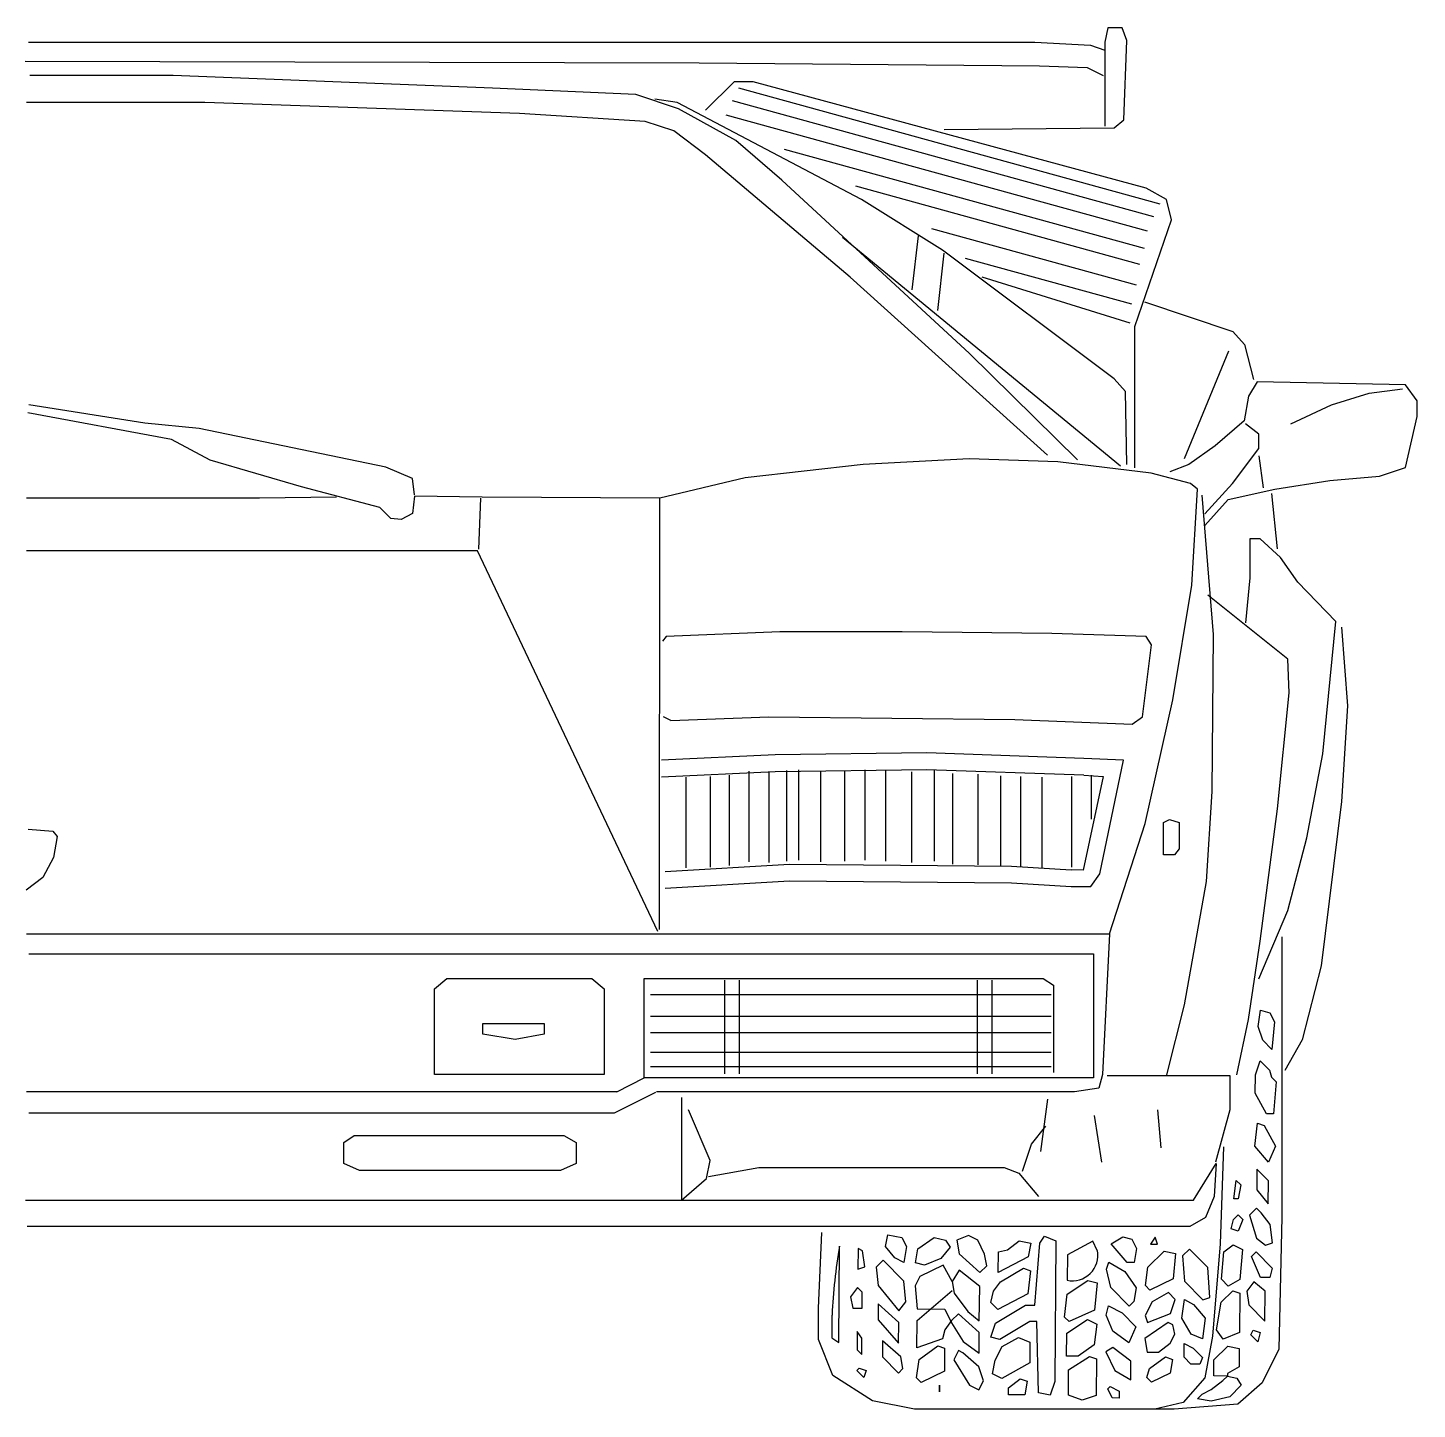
# Model space of a CAD drawing. Extents: x -0.06 to 2.14, y 0 to 1.09.
# Drawn here: x 1.042 to 2.137, y -0.001 to 1.088 of the extents above; entities that cross this region are included whole.
import ezdxf

# ---------------------------------------------------------------- set-up
doc = ezdxf.new("R2010")
doc.units = 0
doc.layers.get('0').update_dxf_attribs({"linetype": 'CONTINUOUS'})

msp = doc.modelspace()

# ---------------------------------------------------------------- linework, layer by layer
at = {"color": 0, "linetype": 'BYBLOCK'}
for p, q in [((1.8928, 1.088), (1.8903, 1.0767)), ((1.9041, 1.088), (1.8928, 1.088)), ((1.9078, 1.0779), (1.9041, 1.088)), ((1.0421, 1.0767), (1.8352, 1.0767)), ((1.8352, 1.0767), (1.879, 1.0742)), ((1.879, 1.0742), (1.8903, 1.0704)), ((1.8903, 1.0767), (1.8903, 1.0103)), ((1.9053, 1.0153), (1.9078, 1.0779)), ((1.0396, 1.0617), (1.5708, 1.0604)), ((1.5708, 1.0604), (1.8389, 1.0579)), ((1.8389, 1.0579), (1.8765, 1.0567)), ((1.8765, 1.0567), (1.889, 1.0504)), ((1.1561, 1.0504), (1.0433, 1.0504)), ((1.4079, 1.0404), (1.1561, 1.0504)), ((1.5207, 1.0354), (1.4079, 1.0404)), ((1.5984, 1.0454), (1.5758, 1.0229)), ((1.6134, 1.0454), (1.5984, 1.0454)), ((1.9341, 0.949), (1.6021, 1.0404)), ((1.9229, 0.9615), (1.6134, 1.0454)), ((1.5545, 1.0241), (1.5207, 1.0354)), ((1.5533, 1.0291), (1.5357, 1.0316)), ((1.9291, 0.939), (1.5971, 1.0304)), ((1.1811, 1.0291), (1.0406, 1.0291)), ((1.4292, 1.0203), (1.1811, 1.0291)), ((1.5282, 1.0141), (1.4292, 1.0203)), ((1.6986, 0.9527), (1.5533, 1.0291)), ((1.5996, 0.9991), (1.5545, 1.0241)), ((1.9241, 0.9277), (1.5921, 1.0191)), ((1.5507, 1.0066), (1.5282, 1.0141)), ((1.7637, 1.0078), (1.8978, 1.0091)), ((1.8978, 1.0091), (1.9053, 1.0153)), ((1.5758, 0.9878), (1.5507, 1.0066)), ((1.6359, 0.9678), (1.5996, 0.9991)), ((1.6898, 0.8914), (1.5758, 0.9878)), ((1.9216, 0.9139), (1.638, 0.992)), ((1.7838, 0.8313), (1.6359, 0.9678)), ((1.9179, 0.9014), (1.6941, 0.963)), ((1.7625, 0.9127), (1.6986, 0.9527)), ((1.9391, 0.9527), (1.9229, 0.9615)), ((1.9429, 0.9365), (1.9391, 0.9527)), ((1.9141, 0.8526), (1.9429, 0.9365)), ((1.9028, 0.7424), (1.6836, 0.9227)), ((1.7387, 0.8814), (1.7437, 0.9239)), ((1.9153, 0.8851), (1.7541, 0.9295)), ((1.7587, 0.8651), (1.7637, 0.9102)), ((1.8978, 0.8112), (1.7625, 0.9127)), ((1.9116, 0.8701), (1.7805, 0.9062)), ((1.8452, 0.7511), (1.6898, 0.8914)), ((1.9103, 0.8551), (1.7938, 0.8914)), ((1.9216, 0.872), (1.9912, 0.8485)), ((1.9141, 0.7411), (1.9141, 0.8526)), ((1.9912, 0.8485), (2.0004, 0.8383)), ((1.9533, 0.7483), (1.9881, 0.8332)), ((2.0004, 0.8383), (2.0076, 0.8107)), ((1.869, 0.7474), (1.7838, 0.8313)), ((1.9066, 0.8012), (1.8978, 0.8112)), ((1.9078, 0.7436), (1.9066, 0.8012)), ((2.0105, 0.8089), (2.0036, 0.7975)), ((2.1274, 0.8066), (2.0105, 0.8089)), ((2.069, 0.7906), (2.0988, 0.7998)), ((2.0988, 0.7998), (2.1251, 0.8032)), ((2.1366, 0.794), (2.1274, 0.8066)), ((1.1338, 0.7762), (1.0425, 0.7907)), ((2.0036, 0.7975), (2.0002, 0.778)), ((2.0369, 0.7757), (2.069, 0.7906)), ((2.1366, 0.7814), (2.1366, 0.794)), ((1.1548, 0.7633), (1.0417, 0.7843)), ((2.0002, 0.778), (1.9773, 0.7585)), ((2.1274, 0.7414), (2.1366, 0.7814)), ((1.1766, 0.7721), (1.1338, 0.7762)), ((1.3237, 0.7415), (1.1766, 0.7721)), ((2.0117, 0.7677), (2.0013, 0.7757)), ((2.0117, 0.7562), (2.0117, 0.7677)), ((1.1855, 0.7471), (1.1548, 0.7633)), ((1.9773, 0.7585), (1.9566, 0.7437)), ((1.991, 0.7288), (2.0117, 0.7562)), ((1.2574, 0.7261), (1.1855, 0.7471)), ((1.7836, 0.7482), (1.6999, 0.7437)), ((1.8535, 0.7459), (1.7836, 0.7482)), ((1.9268, 0.7368), (1.8535, 0.7459)), ((2.0117, 0.7505), (2.0151, 0.7253)), ((1.3447, 0.7326), (1.3237, 0.7415)), ((1.6999, 0.7437), (1.6071, 0.7333)), ((1.9578, 0.7288), (1.9268, 0.7368)), ((1.9566, 0.7437), (1.9417, 0.7379)), ((2.0678, 0.7311), (2.1068, 0.7345)), ((2.1068, 0.7345), (2.1274, 0.7414)), ((1.319, 0.7097), (1.2574, 0.7261)), ((1.3463, 0.7197), (1.3447, 0.7326)), ((1.6071, 0.7333), (1.5398, 0.7172)), ((1.9635, 0.7242), (1.9578, 0.7288)), ((1.9589, 0.6486), (1.9635, 0.7242)), ((1.9692, 0.7047), (1.991, 0.7288)), ((1.9876, 0.7162), (2.0243, 0.7242)), ((2.0243, 0.7242), (2.0678, 0.7311)), ((1.2243, 0.7172), (1.0406, 0.7172)), ((1.2849, 0.718), (1.2243, 0.7172)), ((1.3463, 0.7188), (1.3447, 0.7051)), ((1.3996, 0.718), (1.3463, 0.7188)), ((1.3972, 0.6769), (1.3988, 0.7172)), ((1.5398, 0.7172), (1.3996, 0.718)), ((1.5396, 0.377), (1.5398, 0.7172)), ((1.9761, 0.6096), (1.967, 0.7196)), ((1.9692, 0.6955), (1.9876, 0.7162)), ((2.0266, 0.6772), (2.022, 0.7207)), ((1.3277, 0.7011), (1.319, 0.7097)), ((1.3358, 0.7003), (1.3277, 0.7011)), ((1.3447, 0.7051), (1.3358, 0.7003)), ((2.0128, 0.6852), (2.0048, 0.6852)), ((2.0048, 0.6852), (2.0048, 0.6543)), ((2.0288, 0.6703), (2.0128, 0.6852)), ((1.396, 0.6755), (1.0406, 0.6755)), ((1.5382, 0.3756), (1.396, 0.6755)), ((2.0426, 0.6509), (2.0288, 0.6703)), ((1.944, 0.5581), (1.9589, 0.6486)), ((2.0048, 0.6543), (2.0013, 0.6188)), ((2.0724, 0.62), (2.0426, 0.6509)), ((2.0346, 0.5902), (1.9715, 0.6406)), ((2.0621, 0.5157), (2.0724, 0.62)), ((2.077, 0.6154), (2.0816, 0.5535)), ((1.5447, 0.6082), (1.5418, 0.6045)), ((1.6343, 0.6118), (1.5447, 0.6082)), ((1.7306, 0.6118), (1.6343, 0.6118)), ((1.8486, 0.6104), (1.7306, 0.6118)), ((1.923, 0.6082), (1.8486, 0.6104)), ((1.9273, 0.6016), (1.923, 0.6082)), ((1.975, 0.4859), (1.9761, 0.6096)), ((1.9201, 0.5448), (1.9273, 0.6016)), ((2.0357, 0.5638), (2.0346, 0.5902)), ((2.0266, 0.4722), (2.0357, 0.5638)), ((1.9223, 0.4607), (1.944, 0.5581)), ((2.0816, 0.5535), (2.077, 0.4779)), ((1.5483, 0.5419), (1.5425, 0.5448)), ((1.5483, 0.5419), (1.6256, 0.5448)), ((1.6256, 0.5448), (1.8195, 0.5426)), ((1.8195, 0.5426), (1.912, 0.539)), ((1.912, 0.539), (1.9201, 0.5448)), ((1.6306, 0.5149), (1.541, 0.5106)), ((1.7501, 0.5163), (1.6306, 0.5149)), ((1.8738, 0.512), (1.7501, 0.5163)), ((2.0495, 0.4493), (2.0621, 0.5157)), ((1.9051, 0.5106), (1.8738, 0.512)), ((1.8866, 0.4211), (1.9051, 0.5106)), ((1.6306, 0.5015), (1.541, 0.4973)), ((1.5604, 0.4257), (1.5604, 0.4971)), ((1.5796, 0.4263), (1.5796, 0.4977)), ((1.5946, 0.4275), (1.5946, 0.4989)), ((1.6102, 0.4305), (1.6102, 0.5019)), ((1.6259, 0.4299), (1.6259, 0.5013)), ((1.7501, 0.5029), (1.6306, 0.5015)), ((1.6397, 0.4311), (1.6397, 0.5025)), ((1.6493, 0.4317), (1.6493, 0.5031)), ((1.6667, 0.4305), (1.6667, 0.5019)), ((1.6854, 0.4311), (1.6854, 0.5025)), ((1.7016, 0.4317), (1.7016, 0.5031)), ((1.7178, 0.4311), (1.7178, 0.5025)), ((1.7382, 0.4299), (1.7382, 0.5013)), ((1.8738, 0.4987), (1.7501, 0.5029)), ((1.7563, 0.4311), (1.7563, 0.5025)), ((1.7707, 0.4287), (1.7707, 0.5001)), ((1.7905, 0.4281), (1.7905, 0.4995)), ((1.8085, 0.4269), (1.8085, 0.4983)), ((1.8241, 0.4263), (1.8241, 0.4977)), ((1.841, 0.4257), (1.841, 0.4971)), ((1.8644, 0.4263), (1.8644, 0.4977)), ((1.889, 0.4977), (1.8734, 0.4239)), ((1.8738, 0.4987), (1.889, 0.4977)), ((1.88, 0.4641), (1.88, 0.4989)), ((1.9704, 0.4149), (1.975, 0.4859)), ((2.0128, 0.368), (2.0266, 0.4722)), ((2.077, 0.4779), (2.0609, 0.3485)), ((1.894, 0.3736), (1.9223, 0.4607)), ((1.9367, 0.4614), (1.9413, 0.4638)), ((1.9367, 0.436), (1.9367, 0.4614)), ((1.9413, 0.4638), (1.949, 0.4614)), ((1.949, 0.4614), (1.949, 0.4406)), ((1.0419, 0.4562), (1.0613, 0.4547)), ((1.0613, 0.4547), (1.0649, 0.4504)), ((1.0649, 0.4504), (1.062, 0.4339)), ((2.0346, 0.392), (2.0495, 0.4493)), ((1.949, 0.4406), (1.9452, 0.436)), ((1.062, 0.4339), (1.0534, 0.4181)), ((1.5439, 0.4228), (1.642, 0.4285)), ((1.642, 0.4285), (1.8169, 0.4271)), ((1.8169, 0.4271), (1.8638, 0.4242)), ((1.9452, 0.436), (1.9367, 0.436)), ((1.0534, 0.4181), (1.0405, 0.4081)), ((1.8734, 0.4239), (1.8638, 0.4242)), ((1.8795, 0.4111), (1.8866, 0.4211)), ((1.5439, 0.4097), (1.642, 0.4154)), ((1.642, 0.4154), (1.8169, 0.4139)), ((1.8169, 0.4139), (1.8638, 0.4111)), ((1.8638, 0.4111), (1.8795, 0.4111)), ((1.9532, 0.3176), (1.9704, 0.4149)), ((2.0117, 0.3382), (2.0346, 0.392)), ((1.0406, 0.3736), (1.894, 0.3736)), ((1.894, 0.3736), (1.8885, 0.2629)), ((2.0036, 0.3061), (2.0128, 0.368)), ((2.03, 0.3714), (2.03, 0.1505)), ((1.0425, 0.3579), (1.8816, 0.3579)), ((1.8816, 0.3579), (1.8816, 0.2601)), ((2.0609, 0.3485), (2.046, 0.2901)), ((1.3622, 0.3304), (1.3718, 0.3386)), ((1.3622, 0.2629), (1.3622, 0.3304)), ((1.3718, 0.3386), (1.4862, 0.3386)), ((1.4862, 0.3386), (1.4959, 0.3304)), ((1.4959, 0.3304), (1.4959, 0.2629)), ((1.5275, 0.3386), (1.8417, 0.3386)), ((1.5275, 0.2601), (1.5275, 0.3386)), ((1.5908, 0.3372), (1.5908, 0.2633)), ((1.6022, 0.3372), (1.6022, 0.2633)), ((1.7899, 0.3372), (1.7899, 0.2633)), ((1.8013, 0.3372), (1.8013, 0.2633)), ((1.8417, 0.3386), (1.85, 0.3331)), ((1.85, 0.3331), (1.85, 0.2643)), ((1.5325, 0.3258), (1.8482, 0.3258)), ((1.9394, 0.2626), (1.9532, 0.3176)), ((1.5325, 0.3088), (1.8482, 0.3088)), ((2.0113, 0.3007), (2.0132, 0.3134)), ((2.0132, 0.3134), (2.0205, 0.3115)), ((2.0205, 0.3115), (2.024, 0.3042)), ((1.4002, 0.2946), (1.4002, 0.3031)), ((1.4002, 0.3031), (1.4486, 0.3031)), ((1.4486, 0.3031), (1.4486, 0.2946)), ((1.5325, 0.296), (1.8482, 0.296)), ((1.9945, 0.2626), (2.0036, 0.3061)), ((2.0148, 0.2898), (2.0113, 0.3007)), ((2.024, 0.3042), (2.022, 0.2825)), ((1.4258, 0.2903), (1.4002, 0.2946)), ((1.4486, 0.2946), (1.4258, 0.2903)), ((2.022, 0.2825), (2.0148, 0.2898)), ((2.046, 0.2901), (2.0323, 0.266)), ((1.5325, 0.2803), (1.8482, 0.2803)), ((1.4959, 0.2629), (1.3622, 0.2629)), ((1.5325, 0.269), (1.8482, 0.269)), ((1.8885, 0.2629), (1.8858, 0.2519)), ((2.0091, 0.2626), (2.0129, 0.2735)), ((2.0129, 0.2735), (2.0201, 0.2662)), ((2.0201, 0.2662), (2.0218, 0.2607)), ((1.5059, 0.2491), (1.5275, 0.2601)), ((1.8816, 0.2601), (1.5275, 0.2601)), ((1.8858, 0.2519), (1.8665, 0.2491)), ((1.8923, 0.2619), (1.989, 0.2619)), ((1.989, 0.2619), (1.989, 0.2349)), ((2.009, 0.2481), (2.0091, 0.2626)), ((2.0218, 0.2607), (2.0254, 0.2571)), ((2.0254, 0.2571), (2.0234, 0.2317)), ((1.5059, 0.2491), (1.0406, 0.2491)), ((1.5041, 0.2326), (1.5366, 0.2489)), ((1.8665, 0.2491), (1.537, 0.2491)), ((1.5567, 0.2448), (1.5567, 0.1638)), ((1.8453, 0.2434), (1.8397, 0.2022)), ((2.0179, 0.2317), (2.009, 0.2481)), ((1.0425, 0.2326), (1.5041, 0.2326)), ((1.5794, 0.1951), (1.5623, 0.2349)), ((1.888, 0.1937), (1.8823, 0.2306)), ((1.9349, 0.205), (1.9321, 0.2349)), ((1.989, 0.2349), (1.9776, 0.1937)), ((2.0234, 0.2317), (2.0179, 0.2317)), ((1.8325, 0.2079), (1.8439, 0.2221)), ((2.0086, 0.2064), (2.0106, 0.2245)), ((2.0106, 0.2245), (2.016, 0.2227)), ((2.016, 0.2227), (2.025, 0.2063)), ((1.2906, 0.2092), (1.2988, 0.2147)), ((1.2906, 0.1927), (1.2906, 0.2092)), ((1.2988, 0.2147), (1.4642, 0.2147)), ((1.4642, 0.2147), (1.4738, 0.2092)), ((1.4738, 0.2092), (1.4738, 0.1927)), ((1.8254, 0.1865), (1.8325, 0.2079)), ((1.9839, 0.2057), (1.9813, 0.1294)), ((2.0194, 0.1936), (2.0086, 0.2064)), ((2.025, 0.2063), (2.0194, 0.1936)), ((1.303, 0.1872), (1.2906, 0.1927)), ((1.4614, 0.1872), (1.303, 0.1872)), ((1.4738, 0.1927), (1.4614, 0.1872)), ((1.5766, 0.1809), (1.5794, 0.1951)), ((1.578, 0.1823), (1.6178, 0.1894)), ((1.6178, 0.1894), (1.8112, 0.1894)), ((1.8112, 0.1894), (1.8226, 0.1851)), ((1.9602, 0.1638), (1.9781, 0.1927)), ((1.9781, 0.1927), (1.9767, 0.1665)), ((2.0103, 0.1882), (2.0102, 0.1719)), ((2.0193, 0.1791), (2.0103, 0.1882)), ((1.5567, 0.1638), (1.5766, 0.1809)), ((1.8226, 0.1851), (1.8382, 0.1666)), ((1.992, 0.1648), (1.9939, 0.1793)), ((1.9939, 0.1793), (1.9975, 0.1757)), ((1.9975, 0.1757), (1.9956, 0.1648)), ((2.0191, 0.1609), (2.0193, 0.1791)), ((1.9767, 0.1665), (1.9698, 0.15)), ((1.9956, 0.1648), (1.992, 0.1648)), ((2.0102, 0.1719), (2.0191, 0.1609)), ((1.0398, 0.1638), (1.9602, 0.1638)), ((2.01, 0.1574), (2.0045, 0.152)), ((2.0136, 0.1537), (2.01, 0.1574)), ((2.0208, 0.1446), (2.0136, 0.1537)), ((1.9574, 0.1431), (1.0412, 0.1431)), ((1.9698, 0.15), (1.9574, 0.1431)), ((1.9899, 0.1412), (1.9918, 0.1485)), ((1.9918, 0.1485), (1.9955, 0.1521)), ((1.9991, 0.1484), (1.9954, 0.1394)), ((1.9955, 0.1521), (1.9991, 0.1484)), ((2.0045, 0.152), (2.0098, 0.1338)), ((2.0225, 0.1301), (2.0208, 0.1446)), ((2.03, 0.1505), (2.0275, 0.0464)), ((1.6647, 0.0785), (1.6675, 0.1382)), ((1.7176, 0.1273), (1.7195, 0.1363)), ((1.7195, 0.1363), (1.7304, 0.1344)), ((1.7304, 0.1344), (1.734, 0.1271)), ((1.743, 0.1253), (1.7558, 0.1342)), ((1.7558, 0.1342), (1.7649, 0.1323)), ((1.7649, 0.1323), (1.7684, 0.1268)), ((1.783, 0.1358), (1.7739, 0.1322)), ((1.7739, 0.1322), (1.7757, 0.1213)), ((1.7903, 0.1321), (1.783, 0.1358)), ((1.7956, 0.1212), (1.7903, 0.1321)), ((1.8138, 0.1246), (1.8229, 0.1318)), ((1.8229, 0.1318), (1.832, 0.1299)), ((1.8392, 0.1299), (1.8429, 0.1353)), ((1.8429, 0.1353), (1.8519, 0.1316)), ((1.8519, 0.1316), (1.851, 0.0209)), ((1.8955, 0.1294), (1.9046, 0.1347)), ((1.9046, 0.1347), (1.9118, 0.1329)), ((1.9118, 0.1329), (1.9154, 0.1256)), ((1.93, 0.1345), (1.9263, 0.1291)), ((1.9318, 0.129), (1.93, 0.1345)), ((1.9954, 0.1394), (1.9899, 0.1412)), ((2.0098, 0.1338), (2.017, 0.1283)), ((1.6807, 0.0514), (1.6814, 0.1276)), ((1.6959, 0.1257), (1.6957, 0.1093)), ((1.6995, 0.1238), (1.6959, 0.1257)), ((1.7012, 0.1111), (1.6995, 0.1238)), ((1.7248, 0.1182), (1.7176, 0.1273)), ((1.734, 0.1271), (1.732, 0.1145)), ((1.7411, 0.1144), (1.743, 0.1253)), ((1.7684, 0.1268), (1.7611, 0.1178)), ((1.7757, 0.1213), (1.7919, 0.1067)), ((1.7973, 0.1121), (1.7956, 0.1212)), ((1.8064, 0.1066), (1.8065, 0.1229)), ((1.8065, 0.1229), (1.8138, 0.1246)), ((1.832, 0.1299), (1.8301, 0.119)), ((1.8352, 0.0809), (1.8392, 0.1299)), ((1.8609, 0.1206), (1.8608, 0.1006)), ((1.881, 0.1313), (1.8609, 0.1206)), ((1.8845, 0.124), (1.881, 0.1313)), ((1.9081, 0.1147), (1.8955, 0.1294)), ((1.9154, 0.1256), (1.9135, 0.1147)), ((1.9243, 0.111), (1.9372, 0.1236)), ((1.9263, 0.1291), (1.9318, 0.129)), ((1.9372, 0.1236), (1.9462, 0.1217)), ((1.9462, 0.1217), (1.9442, 0.1017)), ((1.9571, 0.1252), (1.9516, 0.1198)), ((1.9715, 0.1106), (1.9571, 0.1252)), ((1.9813, 0.1294), (1.9753, 0.0564)), ((1.9823, 0.1014), (1.9843, 0.1231)), ((1.9843, 0.1231), (1.9916, 0.1285)), ((1.9916, 0.1285), (1.9989, 0.1248)), ((1.9989, 0.1248), (1.9968, 0.1013)), ((2.0061, 0.1193), (2.0097, 0.1229)), ((2.0097, 0.1229), (2.0223, 0.1101)), ((2.017, 0.1283), (2.0225, 0.1301)), ((1.6957, 0.1093), (1.7012, 0.1111)), ((1.7157, 0.1164), (1.7102, 0.111)), ((1.7102, 0.111), (1.7119, 0.0965)), ((1.7319, 0.0999), (1.7157, 0.1164)), ((1.732, 0.1145), (1.7248, 0.1182)), ((1.7484, 0.1125), (1.7411, 0.1144)), ((1.7629, 0.1124), (1.7446, 0.1035)), ((1.7611, 0.1178), (1.7484, 0.1125)), ((1.77, 0.0996), (1.7629, 0.1124)), ((1.7919, 0.1067), (1.7973, 0.1121)), ((1.8301, 0.119), (1.8064, 0.1066)), ((1.8081, 0.0993), (1.8264, 0.11)), ((1.8264, 0.11), (1.8318, 0.1081)), ((1.8917, 0.1094), (1.8935, 0.1149)), ((1.8935, 0.1149), (1.9062, 0.1075)), ((1.9135, 0.1147), (1.9081, 0.1147)), ((1.9224, 0.0965), (1.9243, 0.111)), ((1.9516, 0.1198), (1.9533, 0.0998)), ((1.9731, 0.087), (1.9715, 0.1106)), ((2.0132, 0.1029), (2.0061, 0.1193)), ((2.0223, 0.1101), (2.0204, 0.1029)), ((1.7336, 0.0836), (1.7319, 0.0999)), ((1.7446, 0.1035), (1.741, 0.0962)), ((1.7755, 0.1086), (1.77, 0.0996)), ((1.77, 0.0996), (1.7718, 0.0905)), ((1.7918, 0.0958), (1.7755, 0.1086)), ((1.8026, 0.0921), (1.8081, 0.0993)), ((1.8318, 0.1081), (1.8298, 0.09)), ((1.8607, 0.0897), (1.8771, 0.1005)), ((1.8771, 0.1005), (1.8843, 0.0986)), ((1.8843, 0.0986), (1.8823, 0.0769)), ((1.8952, 0.0949), (1.8917, 0.1094)), ((1.9062, 0.1075), (1.9151, 0.0947)), ((1.9442, 0.1017), (1.926, 0.0928)), ((1.9533, 0.0998), (1.9677, 0.0852)), ((1.9877, 0.0959), (1.9823, 0.1014)), ((1.9968, 0.1013), (1.9877, 0.0959)), ((2.0077, 0.0994), (2.0022, 0.0921)), ((2.0167, 0.092), (2.0077, 0.0994)), ((2.0204, 0.1029), (2.0132, 0.1029)), ((1.6956, 0.0948), (1.6901, 0.0876)), ((1.6901, 0.0876), (1.6918, 0.0785)), ((1.6992, 0.0912), (1.6956, 0.0948)), ((1.6991, 0.0785), (1.6992, 0.0912)), ((1.7119, 0.0965), (1.7281, 0.0764)), ((1.741, 0.0962), (1.7426, 0.0781)), ((1.7425, 0.069), (1.77, 0.0924)), ((1.7718, 0.0905), (1.7825, 0.0759)), ((1.7915, 0.0686), (1.7918, 0.0958)), ((1.8007, 0.083), (1.8026, 0.0921)), ((1.8298, 0.09), (1.8061, 0.0775)), ((1.8587, 0.0716), (1.8607, 0.0897)), ((1.9096, 0.0803), (1.8952, 0.0949)), ((1.9151, 0.0947), (1.9132, 0.0838)), ((1.926, 0.0928), (1.9224, 0.0965)), ((1.9405, 0.0909), (1.9277, 0.0837)), ((1.9459, 0.0854), (1.9405, 0.0909)), ((1.9822, 0.0832), (1.9913, 0.0922)), ((1.9913, 0.0922), (1.9967, 0.0904)), ((1.9967, 0.0904), (1.9965, 0.0595)), ((2.0022, 0.0921), (2.0039, 0.0812)), ((2.0165, 0.0684), (2.0167, 0.092)), ((1.6647, 0.0539), (1.6647, 0.0785)), ((1.6918, 0.0785), (1.6991, 0.0785)), ((1.7118, 0.082), (1.7117, 0.0693)), ((1.728, 0.0673), (1.7118, 0.082)), ((1.7281, 0.0764), (1.7336, 0.0836)), ((1.7426, 0.0781), (1.7644, 0.0779)), ((1.7644, 0.0779), (1.7697, 0.067)), ((1.8061, 0.0775), (1.8007, 0.083)), ((1.8042, 0.0667), (1.8279, 0.081)), ((1.8279, 0.081), (1.8352, 0.0809)), ((1.8823, 0.0769), (1.8623, 0.068)), ((1.8914, 0.0732), (1.8932, 0.0804)), ((1.8932, 0.0804), (1.9041, 0.0749)), ((1.9132, 0.0838), (1.9096, 0.0803)), ((1.9277, 0.0837), (1.9222, 0.0729)), ((1.9422, 0.0745), (1.9459, 0.0854)), ((1.9512, 0.0708), (1.9532, 0.0853)), ((1.9532, 0.0853), (1.9604, 0.0816)), ((1.9604, 0.0816), (1.9694, 0.0707)), ((1.9677, 0.0852), (1.9731, 0.087)), ((1.9784, 0.0615), (1.9822, 0.0832)), ((2.0039, 0.0812), (2.0165, 0.0684)), ((1.6754, 0.0732), (1.6753, 0.0551)), ((1.7117, 0.0693), (1.7279, 0.051)), ((1.7279, 0.051), (1.728, 0.0673)), ((1.7423, 0.0472), (1.7425, 0.069)), ((1.7697, 0.0688), (1.7642, 0.0616)), ((1.7752, 0.0742), (1.7697, 0.0688)), ((1.7697, 0.067), (1.7787, 0.0524)), ((1.7914, 0.0595), (1.7752, 0.0742)), ((1.7825, 0.0759), (1.7915, 0.0686)), ((1.8005, 0.0558), (1.8042, 0.0667)), ((1.8314, 0.0682), (1.8077, 0.0539)), ((1.8369, 0.0682), (1.8314, 0.0682)), ((1.8382, 0.0119), (1.8369, 0.0682)), ((1.8623, 0.068), (1.8587, 0.0716)), ((1.8604, 0.0589), (1.8768, 0.0696)), ((1.8768, 0.0696), (1.884, 0.066)), ((1.884, 0.066), (1.8821, 0.0496)), ((1.8967, 0.0604), (1.8914, 0.0732)), ((1.9041, 0.0749), (1.9149, 0.0639)), ((1.9403, 0.0673), (1.922, 0.0547)), ((1.9222, 0.0729), (1.924, 0.0674)), ((1.924, 0.0674), (1.9422, 0.0745)), ((1.9439, 0.0654), (1.9403, 0.0673)), ((1.9584, 0.0581), (1.9512, 0.0708)), ((1.9694, 0.0707), (1.9674, 0.0543)), ((1.6753, 0.0551), (1.6807, 0.0514)), ((1.6953, 0.0603), (1.6952, 0.0458)), ((1.6989, 0.0549), (1.6953, 0.0603)), ((1.6988, 0.0422), (1.6989, 0.0549)), ((1.7642, 0.0616), (1.7624, 0.0543)), ((1.7913, 0.0432), (1.7914, 0.0595)), ((1.8077, 0.0539), (1.8005, 0.0558)), ((1.8095, 0.0485), (1.8223, 0.0556)), ((1.8223, 0.0556), (1.8313, 0.0519)), ((1.8602, 0.0408), (1.8604, 0.0589)), ((1.9093, 0.0512), (1.8967, 0.0604)), ((1.9149, 0.0639), (1.9093, 0.0512)), ((1.942, 0.0509), (1.9457, 0.0582)), ((1.9457, 0.0582), (1.9439, 0.0654)), ((1.9674, 0.0543), (1.9584, 0.0581)), ((1.9753, 0.0564), (1.9693, 0.0238)), ((1.9837, 0.0542), (1.9784, 0.0615)), ((1.9965, 0.0595), (1.9837, 0.0542)), ((2.0055, 0.0576), (2.0074, 0.0613)), ((2.0109, 0.0521), (2.0055, 0.0576)), ((2.0074, 0.0613), (2.0128, 0.0594)), ((2.0128, 0.0594), (2.0109, 0.0521)), ((1.6761, 0.0255), (1.6647, 0.0539)), ((1.6952, 0.0458), (1.6988, 0.0422)), ((1.7152, 0.0529), (1.7151, 0.0402)), ((1.7296, 0.0401), (1.7152, 0.0529)), ((1.7624, 0.0543), (1.7423, 0.0472)), ((1.7441, 0.0381), (1.7587, 0.0489)), ((1.7587, 0.0489), (1.7641, 0.047)), ((1.7641, 0.047), (1.764, 0.0289)), ((1.775, 0.0451), (1.7713, 0.0379)), ((1.7786, 0.0433), (1.775, 0.0451)), ((1.7787, 0.0524), (1.7913, 0.0432)), ((1.804, 0.0376), (1.8095, 0.0485)), ((1.8313, 0.0519), (1.8312, 0.0356)), ((1.8821, 0.0496), (1.8693, 0.0407)), ((1.8966, 0.0477), (1.8911, 0.0441)), ((1.8911, 0.0441), (1.8982, 0.0295)), ((1.911, 0.0367), (1.8966, 0.0477)), ((1.922, 0.0547), (1.9238, 0.0438)), ((1.9238, 0.0438), (1.9328, 0.0438)), ((1.9328, 0.0438), (1.942, 0.0509)), ((1.9528, 0.04), (1.9529, 0.0508)), ((1.9529, 0.0508), (1.9601, 0.0471)), ((1.9601, 0.0471), (1.9673, 0.0398)), ((1.9763, 0.0379), (1.9873, 0.0487)), ((1.9873, 0.0487), (1.9964, 0.0468)), ((1.9964, 0.0468), (1.9962, 0.0323)), ((2.0275, 0.0464), (2.0143, 0.0198)), ((1.7151, 0.0402), (1.7277, 0.0274)), ((1.7313, 0.031), (1.7296, 0.0401)), ((1.7421, 0.0236), (1.7441, 0.0381)), ((1.7713, 0.0379), (1.7838, 0.0178)), ((1.7912, 0.0323), (1.7786, 0.0433)), ((1.802, 0.0268), (1.804, 0.0376)), ((1.8312, 0.0356), (1.8093, 0.0231)), ((1.8693, 0.0407), (1.8602, 0.0408)), ((1.8619, 0.0299), (1.8784, 0.0406)), ((1.8784, 0.0406), (1.8838, 0.0387)), ((1.8838, 0.0387), (1.8835, 0.0097)), ((1.9109, 0.0222), (1.911, 0.0367)), ((1.9255, 0.0311), (1.9382, 0.0401)), ((1.9382, 0.0401), (1.9437, 0.0382)), ((1.9437, 0.0382), (1.9418, 0.0273)), ((1.9582, 0.0345), (1.9528, 0.04)), ((1.9654, 0.0344), (1.9582, 0.0345)), ((1.9673, 0.0398), (1.9654, 0.0344)), ((1.9762, 0.0252), (1.9763, 0.0379)), ((1.7073, 0.0056), (1.6761, 0.0255)), ((1.695, 0.0295), (1.6968, 0.0313)), ((1.7004, 0.024), (1.695, 0.0295)), ((1.6968, 0.0313), (1.7023, 0.0294)), ((1.7023, 0.0294), (1.7004, 0.024)), ((1.7277, 0.0274), (1.7313, 0.031)), ((1.7457, 0.02), (1.7421, 0.0236)), ((1.764, 0.0289), (1.7457, 0.02)), ((1.7947, 0.0214), (1.7912, 0.0323)), ((1.8093, 0.0231), (1.802, 0.0268)), ((1.8146, 0.0158), (1.8238, 0.0229)), ((1.8238, 0.0229), (1.8292, 0.0211)), ((1.8618, 0.0099), (1.8619, 0.0299)), ((1.8982, 0.0295), (1.9109, 0.0222)), ((1.9236, 0.0239), (1.9255, 0.0311)), ((1.9272, 0.0202), (1.9236, 0.0239)), ((1.9418, 0.0273), (1.9272, 0.0202)), ((1.9693, 0.0238), (1.9521, 0.0041)), ((1.9871, 0.0251), (1.9762, 0.0252)), ((1.9834, 0.0215), (1.9871, 0.0251)), ((1.9962, 0.0323), (1.9871, 0.027)), ((1.9871, 0.027), (1.9871, 0.0251)), ((1.9871, 0.0251), (1.9943, 0.0233)), ((1.9943, 0.0233), (1.9979, 0.0178)), ((1.7602, 0.018), (1.7602, 0.0126)), ((1.7602, 0.0126), (1.7602, 0.018)), ((1.7838, 0.0178), (1.791, 0.0141)), ((1.791, 0.0141), (1.7947, 0.0214)), ((1.8146, 0.0103), (1.8146, 0.0158)), ((1.8292, 0.0211), (1.8273, 0.0102)), ((1.8473, 0.01), (1.8382, 0.0119)), ((1.851, 0.0209), (1.8473, 0.01)), ((1.8927, 0.0151), (1.8945, 0.0169)), ((1.8962, 0.0078), (1.8927, 0.0151)), ((1.8945, 0.0169), (1.9017, 0.0132)), ((1.9017, 0.0132), (1.9017, 0.0077)), ((1.967, 0.0108), (1.9743, 0.0144)), ((1.9743, 0.0144), (1.9834, 0.0215)), ((1.9979, 0.0178), (1.9888, 0.0088)), ((2.0143, 0.0198), (1.9953, 0.0028)), ((1.7405, -0.001), (1.7073, 0.0056)), ((1.8273, 0.0102), (1.8146, 0.0103)), ((1.8726, 0.0062), (1.8618, 0.0099)), ((1.8835, 0.0097), (1.8726, 0.0062)), ((1.9017, 0.0077), (1.8962, 0.0078)), ((1.9521, 0.0041), (1.9298, -0.0011)), ((1.9953, 0.0028), (1.9451, -0.001)), ((1.9634, 0.0072), (1.967, 0.0108)), ((1.9742, 0.0053), (1.9634, 0.0072)), ((1.9888, 0.0088), (1.9742, 0.0053)), ((1.9451, -0.001), (1.7405, -0.001))]:
    msp.add_line(p, q, dxfattribs=at)
for centre, radius, start, end in [((2.0901, 0.0556), 0.415, 170.0105, 177.5684), ((1.8649, 0.1202), 0.02, 257.8993, 11.1007)]:
    msp.add_arc(centre, radius, start, end, dxfattribs=at)

doc.saveas('drawing.dxf')
